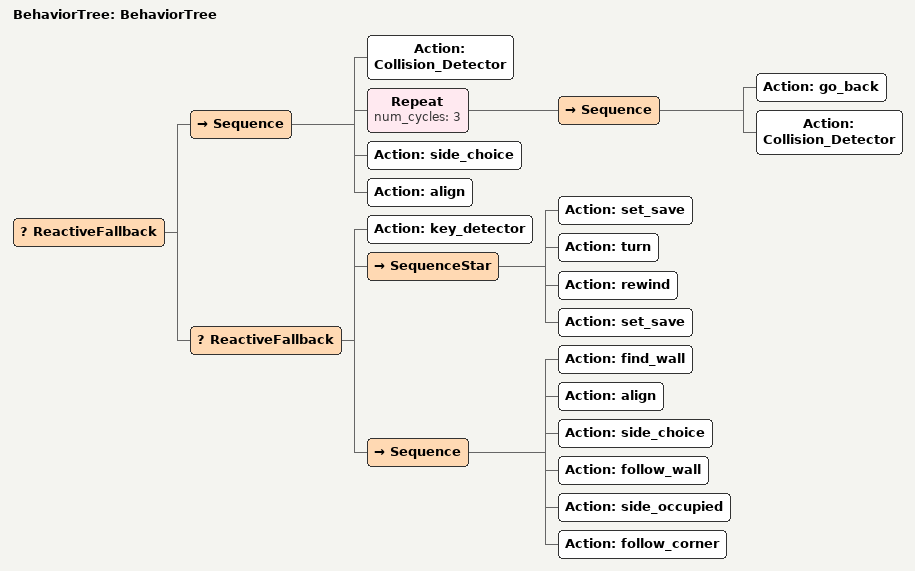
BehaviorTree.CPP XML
<?xml version="1.0"?>
<root main_tree_to_execute="BehaviorTree">
    <BehaviorTree ID="BehaviorTree">
        <ReactiveFallback>
            <Sequence>
                <Action ID="Collision_Detector"/>
                <Repeat num_cycles="3">
                    <Sequence>
                        <Action ID="go_back"/>
                        <Action ID="Collision_Detector"/>
                    </Sequence>
                </Repeat>
                <Action ID="side_choice"/>
                <Action ID="align"/>
            </Sequence>
            <ReactiveFallback>
                <Action ID="key_detector"/>
                <SequenceStar>
                    <Action ID="set_save"/>
                    <Action ID="turn"/>
                    <Action ID="rewind"/>
                    <Action ID="set_save"/>
                </SequenceStar>
                <Sequence>
                    <Action ID="find_wall"/>
                    <Action ID="align"/>
                    <Action ID="side_choice"/>
                    <Action ID="follow_wall"/>
                    <Action ID="side_occupied"/>
                    <Action ID="follow_corner"/>
                </Sequence>
            </ReactiveFallback>
        </ReactiveFallback>
    </BehaviorTree>
</root>
